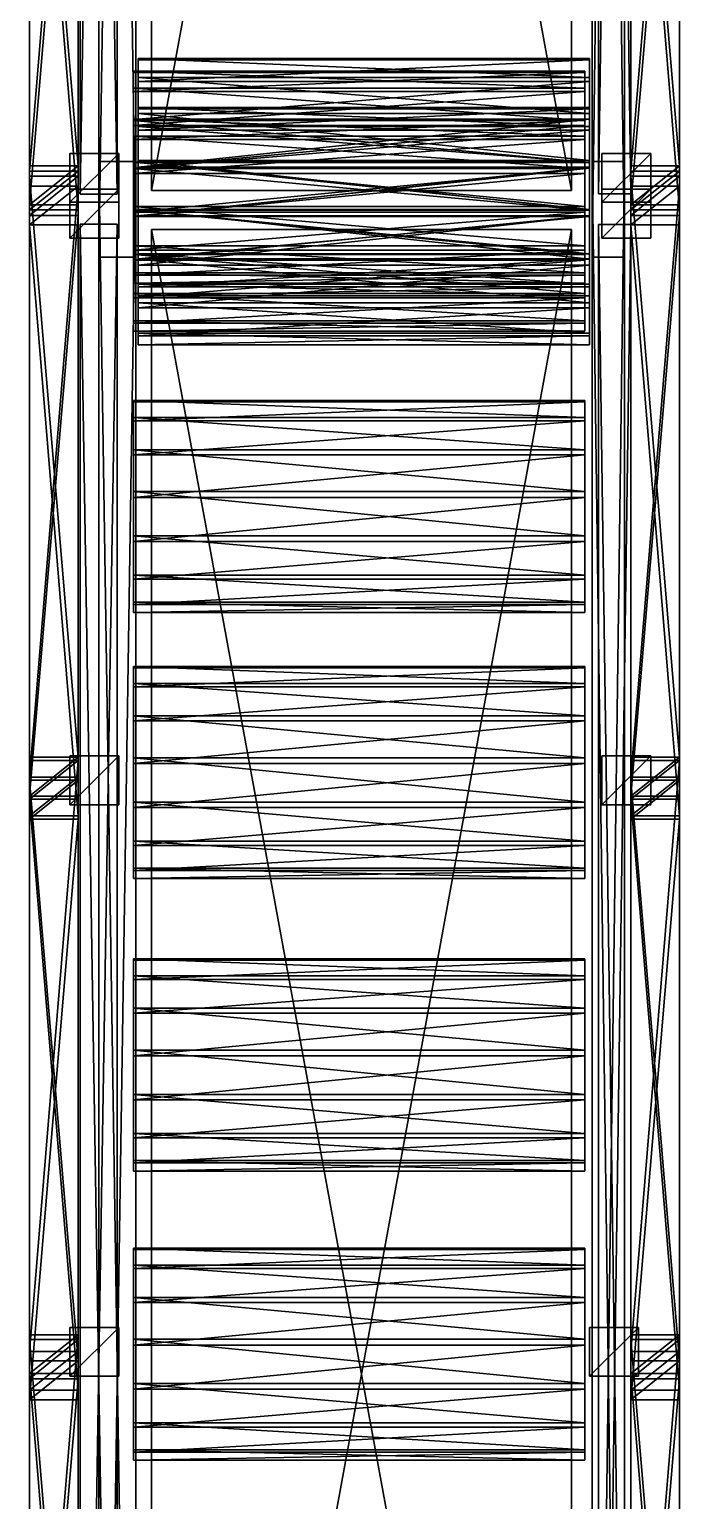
# Model space of a CAD drawing. Header units: millimetres. Extents: x -3897 to -3886, y 6820 to 7007.
# Drawn here: x -3896.8 to -3886.45, y 6910.78 to 6934.2 of the extents above; entities that cross this region are included whole.
import ezdxf

# ---------------------------------------------------------------- set-up
doc = ezdxf.new("R2010")
doc.units = ezdxf.units.MM
doc.header["$MEASUREMENT"] = 0
for name, color, linetype in [('BELT', 7, 'CONTINUOUS'), ('BELT01', 7, 'CONTINUOUS'), ('BELT02', 7, 'CONTINUOUS'), ('BELT03', 7, 'CONTINUOUS'), ('BELT04', 7, 'CONTINUOUS'), ('BELT05', 7, 'CONTINUOUS'), ('LEG', 7, 'CONTINUOUS'), ('LEG01', 7, 'CONTINUOUS'), ('LEG02', 7, 'CONTINUOUS'), ('LEG03', 7, 'CONTINUOUS'), ('LEG04', 7, 'CONTINUOUS'), ('LEG05', 7, 'CONTINUOUS'), ('LEG06', 7, 'CONTINUOUS'), ('LEG07', 7, 'CONTINUOUS'), ('LEG08', 7, 'CONTINUOUS'), ('LEG09', 7, 'CONTINUOUS'), ('OBJECT01', 7, 'CONTINUOUS'), ('OBJECT02', 7, 'CONTINUOUS'), ('OBJECT04', 7, 'CONTINUOUS'), ('OBJECT05', 7, 'CONTINUOUS'), ('OBJECT07', 7, 'CONTINUOUS'), ('OBJECT08', 7, 'CONTINUOUS'), ('OBJECT09', 7, 'CONTINUOUS'), ('OBJECT10', 7, 'CONTINUOUS'), ('OBJECT11', 7, 'CONTINUOUS'), ('OBJECT12', 7, 'CONTINUOUS'), ('OBJECT15', 7, 'CONTINUOUS'), ('OBJECT16', 7, 'CONTINUOUS')]:
    doc.layers.add(name, color=color, linetype=linetype)

msp = doc.modelspace()

# ---------------------------------------------------------------- meshes
at = {"layer": 'BELT', "color": 7}
mesh = msp.add_polyface(dxfattribs=at)
corners = [(-3894.856, 6931.638, 13.664), (-3888.174, 6931.638, 13.664), (-3888.174, 6931.638, 13.887), (-3894.856, 6931.638, 13.887), (-3894.856, 6968.096, 13.664), (-3888.174, 6968.096, 13.664), (-3888.174, 6968.096, 13.887), (-3894.856, 6968.096, 13.887)]
mesh.append_faces([[corners[k] for k in face] for face in [(0, 2, 3), (0, 5, 1), (1, 6, 2), (2, 7, 3), (3, 4, 0), (4, 6, 5)]], dxfattribs={"vtx0": -1, "color": 7})
mesh.append_faces([[corners[k] for k in face] for face in [(0, 1, 2), (0, 4, 5), (1, 5, 6), (2, 6, 7), (3, 7, 4), (4, 7, 6)]], dxfattribs={"vtx2": -1, "color": 7})
mesh = msp.add_polyface(dxfattribs=at)
corners = [(-3894.856, 6894.56, 13.664), (-3888.174, 6894.56, 13.664), (-3888.174, 6894.56, 13.887), (-3894.856, 6894.56, 13.887), (-3894.856, 6931.018, 13.664), (-3888.174, 6931.018, 13.664), (-3888.174, 6931.018, 13.887), (-3894.856, 6931.018, 13.887)]
mesh.append_faces([[corners[k] for k in face] for face in [(0, 2, 3), (0, 5, 1), (1, 6, 2), (2, 7, 3), (3, 4, 0), (4, 6, 5)]], dxfattribs={"vtx0": -1, "color": 7})
mesh.append_faces([[corners[k] for k in face] for face in [(0, 1, 2), (0, 4, 5), (1, 5, 6), (2, 6, 7), (3, 7, 4), (4, 7, 6)]], dxfattribs={"vtx2": -1, "color": 7})
at = {"layer": 'BELT01', "color": 7}
mesh = msp.add_polyface(dxfattribs=at)
corners = [(-3894.856, 6931.638, 17.477), (-3888.174, 6931.638, 17.477), (-3888.174, 6931.638, 17.7), (-3894.856, 6931.638, 17.7), (-3894.856, 6968.096, 17.477), (-3888.174, 6968.096, 17.477), (-3888.174, 6968.096, 17.7), (-3894.856, 6968.096, 17.7)]
mesh.append_faces([[corners[k] for k in face] for face in [(0, 2, 3), (0, 5, 1), (1, 6, 2), (2, 7, 3), (3, 4, 0), (4, 6, 5)]], dxfattribs={"vtx0": -1, "color": 7})
mesh.append_faces([[corners[k] for k in face] for face in [(0, 1, 2), (0, 4, 5), (1, 5, 6), (2, 6, 7), (3, 7, 4), (4, 7, 6)]], dxfattribs={"vtx2": -1, "color": 7})
mesh = msp.add_polyface(dxfattribs=at)
corners = [(-3894.856, 6894.56, 17.477), (-3888.174, 6894.56, 17.477), (-3888.174, 6894.56, 17.7), (-3894.856, 6894.56, 17.7), (-3894.856, 6931.018, 17.477), (-3888.174, 6931.018, 17.477), (-3888.174, 6931.018, 17.7), (-3894.856, 6931.018, 17.7)]
mesh.append_faces([[corners[k] for k in face] for face in [(0, 2, 3), (0, 5, 1), (1, 6, 2), (2, 7, 3), (3, 4, 0), (4, 6, 5)]], dxfattribs={"vtx0": -1, "color": 7})
mesh.append_faces([[corners[k] for k in face] for face in [(0, 1, 2), (0, 4, 5), (1, 5, 6), (2, 6, 7), (3, 7, 4), (4, 7, 6)]], dxfattribs={"vtx2": -1, "color": 7})
at = {"layer": 'BELT02', "color": 7}
mesh = msp.add_polyface(dxfattribs=at)
corners = [(-3887.844, 6930.578, 15.514), (-3887.328, 6930.578, 15.514), (-3887.328, 6930.578, 15.956), (-3887.844, 6930.578, 15.956), (-3887.844, 6969.179, 15.514), (-3887.328, 6969.179, 15.514), (-3887.328, 6969.179, 15.956), (-3887.844, 6969.179, 15.956)]
mesh.append_faces([[corners[k] for k in face] for face in [(0, 2, 3), (0, 5, 1), (1, 6, 2), (2, 7, 3), (3, 4, 0), (4, 6, 5)]], dxfattribs={"vtx0": -1, "color": 7})
mesh.append_faces([[corners[k] for k in face] for face in [(0, 1, 2), (0, 4, 5), (1, 5, 6), (2, 6, 7), (3, 7, 4), (4, 7, 6)]], dxfattribs={"vtx2": -1, "color": 7})
mesh = msp.add_polyface(dxfattribs=at)
corners = [(-3887.844, 6893.5, 15.514), (-3887.328, 6893.5, 15.514), (-3887.328, 6893.5, 15.956), (-3887.844, 6893.5, 15.956), (-3887.844, 6932.101, 15.514), (-3887.328, 6932.101, 15.514), (-3887.328, 6932.101, 15.956), (-3887.844, 6932.101, 15.956)]
mesh.append_faces([[corners[k] for k in face] for face in [(0, 2, 3), (0, 5, 1), (1, 6, 2), (2, 7, 3), (3, 4, 0), (4, 6, 5)]], dxfattribs={"vtx0": -1, "color": 7})
mesh.append_faces([[corners[k] for k in face] for face in [(0, 1, 2), (0, 4, 5), (1, 5, 6), (2, 6, 7), (3, 7, 4), (4, 7, 6)]], dxfattribs={"vtx2": -1, "color": 7})
at = {"layer": 'BELT03', "color": 7}
mesh = msp.add_polyface(dxfattribs=at)
corners = [(-3895.696, 6930.578, 15.421), (-3895.109, 6930.578, 15.421), (-3895.109, 6930.578, 15.924), (-3895.696, 6930.578, 15.924), (-3895.696, 6969.179, 15.421), (-3895.109, 6969.179, 15.421), (-3895.109, 6969.179, 15.924), (-3895.696, 6969.179, 15.924)]
mesh.append_faces([[corners[k] for k in face] for face in [(0, 2, 3), (0, 5, 1), (1, 6, 2), (2, 7, 3), (3, 4, 0), (4, 6, 5)]], dxfattribs={"vtx0": -1, "color": 7})
mesh.append_faces([[corners[k] for k in face] for face in [(0, 1, 2), (0, 4, 5), (1, 5, 6), (2, 6, 7), (3, 7, 4), (4, 7, 6)]], dxfattribs={"vtx2": -1, "color": 7})
mesh = msp.add_polyface(dxfattribs=at)
corners = [(-3895.696, 6893.5, 15.421), (-3895.109, 6893.5, 15.421), (-3895.109, 6893.5, 15.924), (-3895.696, 6893.5, 15.924), (-3895.696, 6932.101, 15.421), (-3895.109, 6932.101, 15.421), (-3895.109, 6932.101, 15.924), (-3895.696, 6932.101, 15.924)]
mesh.append_faces([[corners[k] for k in face] for face in [(0, 2, 3), (0, 5, 1), (1, 6, 2), (2, 7, 3), (3, 4, 0), (4, 6, 5)]], dxfattribs={"vtx0": -1, "color": 7})
mesh.append_faces([[corners[k] for k in face] for face in [(0, 1, 2), (0, 4, 5), (1, 5, 6), (2, 6, 7), (3, 7, 4), (4, 7, 6)]], dxfattribs={"vtx2": -1, "color": 7})
at = {"layer": 'BELT04', "color": 7}
mesh = msp.add_polyface(dxfattribs=at)
corners = [(-3887.745, 6931.583, 7.896), (-3887.23, 6931.583, 7.896), (-3887.23, 6931.583, 8.338), (-3887.745, 6931.583, 8.338), (-3887.745, 6968.174, 7.896), (-3887.23, 6968.174, 7.896), (-3887.23, 6968.174, 8.338), (-3887.745, 6968.174, 8.338)]
mesh.append_faces([[corners[k] for k in face] for face in [(0, 2, 3), (0, 5, 1), (1, 6, 2), (2, 7, 3), (3, 4, 0), (4, 6, 5)]], dxfattribs={"vtx0": -1, "color": 7})
mesh.append_faces([[corners[k] for k in face] for face in [(0, 1, 2), (0, 4, 5), (1, 5, 6), (2, 6, 7), (3, 7, 4), (4, 7, 6)]], dxfattribs={"vtx2": -1, "color": 7})
mesh = msp.add_polyface(dxfattribs=at)
corners = [(-3887.745, 6894.505, 7.896), (-3887.23, 6894.505, 7.896), (-3887.23, 6894.505, 8.338), (-3887.745, 6894.505, 8.338), (-3887.745, 6931.096, 7.896), (-3887.23, 6931.096, 7.896), (-3887.23, 6931.096, 8.338), (-3887.745, 6931.096, 8.338)]
mesh.append_faces([[corners[k] for k in face] for face in [(0, 2, 3), (0, 5, 1), (1, 6, 2), (2, 7, 3), (3, 4, 0), (4, 6, 5)]], dxfattribs={"vtx0": -1, "color": 7})
mesh.append_faces([[corners[k] for k in face] for face in [(0, 1, 2), (0, 4, 5), (1, 5, 6), (2, 6, 7), (3, 7, 4), (4, 7, 6)]], dxfattribs={"vtx2": -1, "color": 7})
at = {"layer": 'BELT05', "color": 7}
mesh = msp.add_polyface(dxfattribs=at)
corners = [(-3895.992, 6931.578, 7.892), (-3895.405, 6931.578, 7.892), (-3895.405, 6931.578, 8.322), (-3895.992, 6931.578, 8.322), (-3895.992, 6968.179, 7.892), (-3895.405, 6968.179, 7.892), (-3895.405, 6968.179, 8.322), (-3895.992, 6968.179, 8.322)]
mesh.append_faces([[corners[k] for k in face] for face in [(0, 2, 3), (0, 5, 1), (1, 6, 2), (2, 7, 3), (3, 4, 0), (4, 6, 5)]], dxfattribs={"vtx0": -1, "color": 7})
mesh.append_faces([[corners[k] for k in face] for face in [(0, 1, 2), (0, 4, 5), (1, 5, 6), (2, 6, 7), (3, 7, 4), (4, 7, 6)]], dxfattribs={"vtx2": -1, "color": 7})
mesh = msp.add_polyface(dxfattribs=at)
corners = [(-3895.992, 6894.501, 7.892), (-3895.405, 6894.501, 7.892), (-3895.405, 6894.501, 8.322), (-3895.992, 6894.501, 8.322), (-3895.992, 6931.101, 7.892), (-3895.405, 6931.101, 7.892), (-3895.405, 6931.101, 8.322), (-3895.992, 6931.101, 8.322)]
mesh.append_faces([[corners[k] for k in face] for face in [(0, 2, 3), (0, 5, 1), (1, 6, 2), (2, 7, 3), (3, 4, 0), (4, 6, 5)]], dxfattribs={"vtx0": -1, "color": 7})
mesh.append_faces([[corners[k] for k in face] for face in [(0, 1, 2), (0, 4, 5), (1, 5, 6), (2, 6, 7), (3, 7, 4), (4, 7, 6)]], dxfattribs={"vtx2": -1, "color": 7})
at = {"layer": 'LEG', "color": 7}
mesh = msp.add_polyface(dxfattribs=at)
corners = [(-3896.155, 6912.759, 15.454), (-3895.377, 6912.759, 15.454), (-3895.377, 6913.537, 15.454), (-3896.155, 6913.537, 15.454), (-3896.155, 6912.759, 0), (-3895.377, 6912.759, 0), (-3895.377, 6913.537, 0), (-3896.155, 6913.537, 0)]
mesh.append_faces([[corners[k] for k in face] for face in [(0, 2, 3), (0, 5, 1), (1, 6, 2), (2, 7, 3), (3, 4, 0), (4, 6, 5)]], dxfattribs={"vtx0": -1, "color": 7})
mesh.append_faces([[corners[k] for k in face] for face in [(0, 1, 2), (0, 4, 5), (1, 5, 6), (2, 6, 7), (3, 7, 4), (4, 7, 6)]], dxfattribs={"vtx2": -1, "color": 7})
at = {"layer": 'LEG01', "color": 7}
mesh = msp.add_polyface(dxfattribs=at)
corners = [(-3887.885, 6912.759, 15.454), (-3887.107, 6912.759, 15.454), (-3887.107, 6913.537, 15.454), (-3887.885, 6913.537, 15.454), (-3887.885, 6912.759, 0), (-3887.107, 6912.759, 0), (-3887.107, 6913.537, 0), (-3887.885, 6913.537, 0)]
mesh.append_faces([[corners[k] for k in face] for face in [(0, 2, 3), (0, 5, 1), (1, 6, 2), (2, 7, 3), (3, 4, 0), (4, 6, 5)]], dxfattribs={"vtx0": -1, "color": 7})
mesh.append_faces([[corners[k] for k in face] for face in [(0, 1, 2), (0, 4, 5), (1, 5, 6), (2, 6, 7), (3, 7, 4), (4, 7, 6)]], dxfattribs={"vtx2": -1, "color": 7})
at = {"layer": 'LEG02', "color": 7}
mesh = msp.add_polyface(dxfattribs=at)
corners = [(-3896.801, 6940.738, 14.428), (-3896.023, 6940.738, 14.428), (-3896.023, 6941.355, 13.955), (-3896.801, 6941.355, 13.955), (-3896.801, 6931.33, 2.168), (-3896.023, 6931.33, 2.168), (-3896.023, 6931.947, 1.694), (-3896.801, 6931.947, 1.694)]
mesh.append_faces([[corners[k] for k in face] for face in [(0, 2, 3), (0, 5, 1), (1, 6, 2), (2, 7, 3), (3, 4, 0), (4, 6, 5)]], dxfattribs={"vtx0": -1, "color": 7})
mesh.append_faces([[corners[k] for k in face] for face in [(0, 1, 2), (0, 4, 5), (1, 5, 6), (2, 6, 7), (3, 7, 4), (4, 7, 6)]], dxfattribs={"vtx2": -1, "color": 7})
at = {"layer": 'LEG03', "color": 7}
mesh = msp.add_polyface(dxfattribs=at)
corners = [(-3896.801, 6921.946, 14.428), (-3896.023, 6921.946, 14.428), (-3896.023, 6922.563, 13.955), (-3896.801, 6922.563, 13.955), (-3896.801, 6912.538, 2.168), (-3896.023, 6912.538, 2.168), (-3896.023, 6913.155, 1.694), (-3896.801, 6913.155, 1.694)]
mesh.append_faces([[corners[k] for k in face] for face in [(0, 2, 3), (0, 5, 1), (1, 6, 2), (2, 7, 3), (3, 4, 0), (4, 6, 5)]], dxfattribs={"vtx0": -1, "color": 7})
mesh.append_faces([[corners[k] for k in face] for face in [(0, 1, 2), (0, 4, 5), (1, 5, 6), (2, 6, 7), (3, 7, 4), (4, 7, 6)]], dxfattribs={"vtx2": -1, "color": 7})
at = {"layer": 'LEG04', "color": 7}
mesh = msp.add_polyface(dxfattribs=at)
corners = [(-3896.801, 6912.803, 14.428), (-3896.023, 6912.803, 14.428), (-3896.023, 6913.42, 13.955), (-3896.801, 6913.42, 13.955), (-3896.801, 6903.395, 2.168), (-3896.023, 6903.395, 2.168), (-3896.023, 6904.012, 1.694), (-3896.801, 6904.012, 1.694)]
mesh.append_faces([[corners[k] for k in face] for face in [(0, 2, 3), (0, 5, 1), (1, 6, 2), (2, 7, 3), (3, 4, 0), (4, 6, 5)]], dxfattribs={"vtx0": -1, "color": 7})
mesh.append_faces([[corners[k] for k in face] for face in [(0, 1, 2), (0, 4, 5), (1, 5, 6), (2, 6, 7), (3, 7, 4), (4, 7, 6)]], dxfattribs={"vtx2": -1, "color": 7})
at = {"layer": 'LEG05', "color": 7}
mesh = msp.add_polyface(dxfattribs=at)
corners = [(-3896.801, 6931.089, 14.428), (-3896.023, 6931.089, 14.428), (-3896.023, 6931.706, 13.955), (-3896.801, 6931.706, 13.955), (-3896.801, 6921.681, 2.168), (-3896.023, 6921.681, 2.168), (-3896.023, 6922.298, 1.694), (-3896.801, 6922.298, 1.694)]
mesh.append_faces([[corners[k] for k in face] for face in [(0, 2, 3), (0, 5, 1), (1, 6, 2), (2, 7, 3), (3, 4, 0), (4, 6, 5)]], dxfattribs={"vtx0": -1, "color": 7})
mesh.append_faces([[corners[k] for k in face] for face in [(0, 1, 2), (0, 4, 5), (1, 5, 6), (2, 6, 7), (3, 7, 4), (4, 7, 6)]], dxfattribs={"vtx2": -1, "color": 7})
at = {"layer": 'LEG06', "color": 7}
mesh = msp.add_polyface(dxfattribs=at)
corners = [(-3896.801, 6931.407, 14.02), (-3896.023, 6931.407, 14.02), (-3896.023, 6932.031, 14.485), (-3896.801, 6932.031, 14.485), (-3896.801, 6940.654, 1.637), (-3896.023, 6940.654, 1.637), (-3896.023, 6941.277, 2.103), (-3896.801, 6941.277, 2.103)]
mesh.append_faces([[corners[k] for k in face] for face in [(0, 2, 3), (0, 5, 1), (1, 6, 2), (2, 7, 3), (3, 4, 0), (4, 6, 5)]], dxfattribs={"vtx0": -1, "color": 7})
mesh.append_faces([[corners[k] for k in face] for face in [(0, 1, 2), (0, 4, 5), (1, 5, 6), (2, 6, 7), (3, 7, 4), (4, 7, 6)]], dxfattribs={"vtx2": -1, "color": 7})
at = {"layer": 'LEG07', "color": 7}
mesh = msp.add_polyface(dxfattribs=at)
corners = [(-3896.801, 6903.472, 14.02), (-3896.023, 6903.472, 14.02), (-3896.023, 6904.096, 14.485), (-3896.801, 6904.096, 14.485), (-3896.801, 6912.719, 1.637), (-3896.023, 6912.719, 1.637), (-3896.023, 6913.342, 2.103), (-3896.801, 6913.342, 2.103)]
mesh.append_faces([[corners[k] for k in face] for face in [(0, 2, 3), (0, 5, 1), (1, 6, 2), (2, 7, 3), (3, 4, 0), (4, 6, 5)]], dxfattribs={"vtx0": -1, "color": 7})
mesh.append_faces([[corners[k] for k in face] for face in [(0, 1, 2), (0, 4, 5), (1, 5, 6), (2, 6, 7), (3, 7, 4), (4, 7, 6)]], dxfattribs={"vtx2": -1, "color": 7})
at = {"layer": 'LEG08', "color": 7}
mesh = msp.add_polyface(dxfattribs=at)
corners = [(-3896.801, 6912.381, 14.02), (-3896.023, 6912.381, 14.02), (-3896.023, 6913.004, 14.485), (-3896.801, 6913.004, 14.485), (-3896.801, 6921.628, 1.637), (-3896.023, 6921.628, 1.637), (-3896.023, 6922.251, 2.103), (-3896.801, 6922.251, 2.103)]
mesh.append_faces([[corners[k] for k in face] for face in [(0, 2, 3), (0, 5, 1), (1, 6, 2), (2, 7, 3), (3, 4, 0), (4, 6, 5)]], dxfattribs={"vtx0": -1, "color": 7})
mesh.append_faces([[corners[k] for k in face] for face in [(0, 1, 2), (0, 4, 5), (1, 5, 6), (2, 6, 7), (3, 7, 4), (4, 7, 6)]], dxfattribs={"vtx2": -1, "color": 7})
at = {"layer": 'LEG09', "color": 7}
mesh = msp.add_polyface(dxfattribs=at)
corners = [(-3896.801, 6921.993, 14.02), (-3896.023, 6921.993, 14.02), (-3896.023, 6922.616, 14.485), (-3896.801, 6922.616, 14.485), (-3896.801, 6931.24, 1.637), (-3896.023, 6931.24, 1.637), (-3896.023, 6931.863, 2.103), (-3896.801, 6931.863, 2.103)]
mesh.append_faces([[corners[k] for k in face] for face in [(0, 2, 3), (0, 5, 1), (1, 6, 2), (2, 7, 3), (3, 4, 0), (4, 6, 5)]], dxfattribs={"vtx0": -1, "color": 7})
mesh.append_faces([[corners[k] for k in face] for face in [(0, 1, 2), (0, 4, 5), (1, 5, 6), (2, 6, 7), (3, 7, 4), (4, 7, 6)]], dxfattribs={"vtx2": -1, "color": 7})
at = {"layer": 'OBJECT01', "color": 7}
mesh = msp.add_polyface(dxfattribs=at)
corners = [(-3896.155, 6921.857, 15.454), (-3895.377, 6921.857, 15.454), (-3895.377, 6922.635, 15.454), (-3896.155, 6922.635, 15.454), (-3896.155, 6921.857, 0), (-3895.377, 6921.857, 0), (-3895.377, 6922.635, 0), (-3896.155, 6922.635, 0), (-3887.688, 6921.857, 15.454), (-3886.91, 6921.857, 15.454), (-3886.91, 6922.635, 15.454), (-3887.688, 6922.635, 15.454), (-3887.688, 6921.857, 0), (-3886.91, 6921.857, 0), (-3886.91, 6922.635, 0), (-3887.688, 6922.635, 0)]
mesh.append_faces([[corners[k] for k in face] for face in [(0, 2, 3), (0, 5, 1), (1, 6, 2), (2, 7, 3), (3, 4, 0), (4, 6, 5), (8, 10, 11), (8, 13, 9), (9, 14, 10), (10, 15, 11), (11, 12, 8), (12, 14, 13)]], dxfattribs={"vtx0": -1, "color": 7})
mesh.append_faces([[corners[k] for k in face] for face in [(0, 1, 2), (0, 4, 5), (1, 5, 6), (2, 6, 7), (3, 7, 4), (4, 7, 6), (8, 9, 10), (8, 12, 13), (9, 13, 14), (10, 14, 15), (11, 15, 12), (12, 15, 14)]], dxfattribs={"vtx2": -1, "color": 7})
at = {"layer": 'OBJECT02', "color": 7}
mesh = msp.add_polyface(dxfattribs=at)
corners = [(-3896.155, 6930.881, 15.454), (-3895.377, 6930.881, 15.454), (-3895.377, 6931.659, 15.454), (-3896.155, 6931.659, 15.454), (-3896.155, 6930.881, 0), (-3895.377, 6930.881, 0), (-3895.377, 6931.659, 0), (-3896.155, 6931.659, 0), (-3887.688, 6930.881, 15.454), (-3886.91, 6930.881, 15.454), (-3886.91, 6931.659, 15.454), (-3887.688, 6931.659, 15.454), (-3887.688, 6930.881, 0), (-3886.91, 6930.881, 0), (-3886.91, 6931.659, 0), (-3887.688, 6931.659, 0)]
mesh.append_faces([[corners[k] for k in face] for face in [(0, 2, 3), (0, 5, 1), (1, 6, 2), (2, 7, 3), (3, 4, 0), (4, 6, 5), (8, 10, 11), (8, 13, 9), (9, 14, 10), (10, 15, 11), (11, 12, 8), (12, 14, 13)]], dxfattribs={"vtx0": -1, "color": 7})
mesh.append_faces([[corners[k] for k in face] for face in [(0, 1, 2), (0, 4, 5), (1, 5, 6), (2, 6, 7), (3, 7, 4), (4, 7, 6), (8, 9, 10), (8, 12, 13), (9, 13, 14), (10, 14, 15), (11, 15, 12), (12, 15, 14)]], dxfattribs={"vtx2": -1, "color": 7})
at = {"layer": 'OBJECT04', "color": 7}
mesh = msp.add_polyface(dxfattribs=at)
corners = [(-3896.155, 6931.449, 15.454), (-3895.377, 6931.449, 15.454), (-3895.377, 6932.227, 15.454), (-3896.155, 6932.227, 15.454), (-3896.155, 6931.449, 0), (-3895.377, 6931.449, 0), (-3895.377, 6932.227, 0), (-3896.155, 6932.227, 0), (-3887.688, 6931.449, 15.454), (-3886.91, 6931.449, 15.454), (-3886.91, 6932.227, 15.454), (-3887.688, 6932.227, 15.454), (-3887.688, 6931.449, 0), (-3886.91, 6931.449, 0), (-3886.91, 6932.227, 0), (-3887.688, 6932.227, 0)]
mesh.append_faces([[corners[k] for k in face] for face in [(0, 2, 3), (0, 5, 1), (1, 6, 2), (2, 7, 3), (3, 4, 0), (4, 6, 5), (8, 10, 11), (8, 13, 9), (9, 14, 10), (10, 15, 11), (11, 12, 8), (12, 14, 13)]], dxfattribs={"vtx0": -1, "color": 7})
mesh.append_faces([[corners[k] for k in face] for face in [(0, 1, 2), (0, 4, 5), (1, 5, 6), (2, 6, 7), (3, 7, 4), (4, 7, 6), (8, 9, 10), (8, 12, 13), (9, 13, 14), (10, 14, 15), (11, 15, 12), (12, 15, 14)]], dxfattribs={"vtx2": -1, "color": 7})
at = {"layer": 'OBJECT05', "color": 7}
mesh = msp.add_polyface(dxfattribs=at)
corners = [(-3887.959, 6930.326, 14.965), (-3895.142, 6930.758, 14.404), (-3887.959, 6930.758, 14.404), (-3895.142, 6930.326, 14.965), (-3895.142, 6931.38, 14.067), (-3887.959, 6931.38, 14.067), (-3895.142, 6932.086, 14.012), (-3887.959, 6932.086, 14.012), (-3895.142, 6932.753, 14.249), (-3887.959, 6932.753, 14.249), (-3895.142, 6933.266, 14.737), (-3887.959, 6933.266, 14.737), (-3895.142, 6933.536, 15.391), (-3887.959, 6933.536, 15.391), (-3895.142, 6933.517, 16.099), (-3887.959, 6933.517, 16.099), (-3895.142, 6933.211, 16.737), (-3887.959, 6933.211, 16.737), (-3895.142, 6932.673, 17.196), (-3887.959, 6932.673, 17.196), (-3895.142, 6931.994, 17.397), (-3887.959, 6931.994, 17.397), (-3895.142, 6931.292, 17.304), (-3887.959, 6931.292, 17.304), (-3895.142, 6930.689, 16.933), (-3887.959, 6930.689, 16.933), (-3895.142, 6930.289, 16.349), (-3887.959, 6930.289, 16.349), (-3895.142, 6930.16, 15.653), (-3887.959, 6930.16, 15.653), (-3887.959, 6931.862, 15.7), (-3895.142, 6931.862, 15.7)]
mesh.append_faces([[corners[k] for k in face] for face in [(0, 1, 2), (2, 4, 5), (5, 6, 7), (7, 8, 9), (9, 10, 11), (11, 12, 13), (13, 14, 15), (15, 16, 17), (17, 18, 19), (19, 20, 21), (21, 22, 23), (23, 24, 25), (25, 26, 27), (27, 28, 29), (29, 3, 0)]], dxfattribs={"vtx0": -1, "color": 7})
mesh.append_faces([[corners[k] for k in face] for face in [(2, 30, 0), (5, 30, 2), (7, 30, 5), (9, 30, 7), (11, 30, 9), (13, 30, 11), (15, 30, 13), (17, 30, 15), (19, 30, 17), (21, 30, 19), (23, 30, 21), (25, 30, 23), (27, 30, 25), (29, 30, 27), (0, 30, 29), (3, 31, 1), (1, 31, 4), (4, 31, 6), (6, 31, 8), (8, 31, 10), (10, 31, 12), (12, 31, 14), (14, 31, 16), (16, 31, 18), (18, 31, 20), (20, 31, 22), (22, 31, 24), (24, 31, 26), (26, 31, 28), (28, 31, 3)]], dxfattribs={"vtx0": -1, "vtx1": -1, "color": 7})
mesh.append_faces([[corners[k] for k in face] for face in [(0, 3, 1), (2, 1, 4), (5, 4, 6), (7, 6, 8), (9, 8, 10), (11, 10, 12), (13, 12, 14), (15, 14, 16), (17, 16, 18), (19, 18, 20), (21, 20, 22), (23, 22, 24), (25, 24, 26), (27, 26, 28), (29, 28, 3)]], dxfattribs={"vtx2": -1, "color": 7})
at = {"layer": 'OBJECT07', "color": 7}
mesh = msp.add_polyface(dxfattribs=at)
corners = [(-3887.231, 6940.738, 14.428), (-3886.453, 6940.738, 14.428), (-3886.453, 6941.355, 13.955), (-3887.231, 6941.355, 13.955), (-3887.231, 6931.33, 2.168), (-3886.453, 6931.33, 2.168), (-3886.453, 6931.947, 1.694), (-3887.231, 6931.947, 1.694), (-3887.231, 6959.024, 14.428), (-3886.453, 6959.024, 14.428), (-3886.453, 6959.641, 13.955), (-3887.231, 6959.641, 13.955), (-3887.231, 6949.616, 2.168), (-3886.453, 6949.616, 2.168), (-3886.453, 6950.233, 1.694), (-3887.231, 6950.233, 1.694), (-3887.231, 6949.881, 14.428), (-3886.453, 6949.881, 14.428), (-3886.453, 6950.498, 13.955), (-3887.231, 6950.498, 13.955), (-3887.231, 6940.473, 2.168), (-3886.453, 6940.473, 2.168), (-3886.453, 6941.09, 1.694), (-3887.231, 6941.09, 1.694), (-3887.231, 6968.167, 14.428), (-3886.453, 6968.167, 14.428), (-3886.453, 6968.784, 13.955), (-3887.231, 6968.784, 13.955), (-3887.231, 6958.759, 2.168), (-3886.453, 6958.759, 2.168), (-3886.453, 6959.376, 1.694), (-3887.231, 6959.376, 1.694), (-3887.231, 6931.407, 14.02), (-3886.453, 6931.407, 14.02), (-3886.453, 6932.031, 14.485), (-3887.231, 6932.031, 14.485), (-3887.231, 6940.654, 1.637), (-3886.453, 6940.654, 1.637), (-3886.453, 6941.277, 2.103), (-3887.231, 6941.277, 2.103), (-3887.231, 6940.55, 14.02), (-3886.453, 6940.55, 14.02), (-3886.453, 6941.174, 14.485), (-3887.231, 6941.174, 14.485), (-3887.231, 6949.797, 1.637), (-3886.453, 6949.797, 1.637), (-3886.453, 6950.42, 2.103), (-3887.231, 6950.42, 2.103), (-3887.231, 6949.459, 14.02), (-3886.453, 6949.459, 14.02), (-3886.453, 6950.082, 14.485), (-3887.231, 6950.082, 14.485), (-3887.231, 6958.706, 1.637), (-3886.453, 6958.706, 1.637), (-3886.453, 6959.329, 2.103), (-3887.231, 6959.329, 2.103), (-3887.231, 6959.071, 14.02), (-3886.453, 6959.071, 14.02), (-3886.453, 6959.694, 14.485), (-3887.231, 6959.694, 14.485), (-3887.231, 6968.317, 1.637), (-3886.453, 6968.317, 1.637), (-3886.453, 6968.941, 2.103), (-3887.231, 6968.941, 2.103)]
mesh.append_faces([[corners[k] for k in face] for face in [(0, 2, 3), (0, 5, 1), (1, 6, 2), (2, 7, 3), (3, 4, 0), (4, 6, 5), (8, 10, 11), (8, 13, 9), (9, 14, 10), (10, 15, 11), (11, 12, 8), (12, 14, 13), (16, 18, 19), (16, 21, 17), (17, 22, 18), (18, 23, 19), (19, 20, 16), (20, 22, 21), (24, 26, 27), (24, 29, 25), (25, 30, 26), (26, 31, 27), (27, 28, 24), (28, 30, 29), (32, 34, 35), (32, 37, 33), (33, 38, 34), (34, 39, 35), (35, 36, 32), (36, 38, 37), (40, 42, 43), (40, 45, 41), (41, 46, 42), (42, 47, 43), (43, 44, 40), (44, 46, 45), (48, 50, 51), (48, 53, 49), (49, 54, 50), (50, 55, 51), (51, 52, 48), (52, 54, 53), (56, 58, 59), (56, 61, 57), (57, 62, 58), (58, 63, 59), (59, 60, 56), (60, 62, 61)]], dxfattribs={"vtx0": -1, "color": 7})
mesh.append_faces([[corners[k] for k in face] for face in [(0, 1, 2), (0, 4, 5), (1, 5, 6), (2, 6, 7), (3, 7, 4), (4, 7, 6), (8, 9, 10), (8, 12, 13), (9, 13, 14), (10, 14, 15), (11, 15, 12), (12, 15, 14), (16, 17, 18), (16, 20, 21), (17, 21, 22), (18, 22, 23), (19, 23, 20), (20, 23, 22), (24, 25, 26), (24, 28, 29), (25, 29, 30), (26, 30, 31), (27, 31, 28), (28, 31, 30), (32, 33, 34), (32, 36, 37), (33, 37, 38), (34, 38, 39), (35, 39, 36), (36, 39, 38), (40, 41, 42), (40, 44, 45), (41, 45, 46), (42, 46, 47), (43, 47, 44), (44, 47, 46), (48, 49, 50), (48, 52, 53), (49, 53, 54), (50, 54, 55), (51, 55, 52), (52, 55, 54), (56, 57, 58), (56, 60, 61), (57, 61, 62), (58, 62, 63), (59, 63, 60), (60, 63, 62)]], dxfattribs={"vtx2": -1, "color": 7})
mesh = msp.add_polyface(dxfattribs=at)
corners = [(-3887.231, 6903.66, 14.428), (-3886.453, 6903.66, 14.428), (-3886.453, 6904.277, 13.955), (-3887.231, 6904.277, 13.955), (-3887.231, 6894.252, 2.168), (-3886.453, 6894.252, 2.168), (-3886.453, 6894.869, 1.694), (-3887.231, 6894.869, 1.694), (-3887.231, 6921.946, 14.428), (-3886.453, 6921.946, 14.428), (-3886.453, 6922.563, 13.955), (-3887.231, 6922.563, 13.955), (-3887.231, 6912.538, 2.168), (-3886.453, 6912.538, 2.168), (-3886.453, 6913.155, 1.694), (-3887.231, 6913.155, 1.694), (-3887.231, 6912.803, 14.428), (-3886.453, 6912.803, 14.428), (-3886.453, 6913.42, 13.955), (-3887.231, 6913.42, 13.955), (-3887.231, 6903.395, 2.168), (-3886.453, 6903.395, 2.168), (-3886.453, 6904.012, 1.694), (-3887.231, 6904.012, 1.694), (-3887.231, 6931.089, 14.428), (-3886.453, 6931.089, 14.428), (-3886.453, 6931.706, 13.955), (-3887.231, 6931.706, 13.955), (-3887.231, 6921.681, 2.168), (-3886.453, 6921.681, 2.168), (-3886.453, 6922.298, 1.694), (-3887.231, 6922.298, 1.694), (-3887.231, 6894.329, 14.02), (-3886.453, 6894.329, 14.02), (-3886.453, 6894.953, 14.485), (-3887.231, 6894.953, 14.485), (-3887.231, 6903.576, 1.637), (-3886.453, 6903.576, 1.637), (-3886.453, 6904.199, 2.103), (-3887.231, 6904.199, 2.103), (-3887.231, 6903.472, 14.02), (-3886.453, 6903.472, 14.02), (-3886.453, 6904.096, 14.485), (-3887.231, 6904.096, 14.485), (-3887.231, 6912.719, 1.637), (-3886.453, 6912.719, 1.637), (-3886.453, 6913.342, 2.103), (-3887.231, 6913.342, 2.103), (-3887.231, 6912.381, 14.02), (-3886.453, 6912.381, 14.02), (-3886.453, 6913.004, 14.485), (-3887.231, 6913.004, 14.485), (-3887.231, 6921.628, 1.637), (-3886.453, 6921.628, 1.637), (-3886.453, 6922.251, 2.103), (-3887.231, 6922.251, 2.103), (-3887.231, 6921.993, 14.02), (-3886.453, 6921.993, 14.02), (-3886.453, 6922.616, 14.485), (-3887.231, 6922.616, 14.485), (-3887.231, 6931.24, 1.637), (-3886.453, 6931.24, 1.637), (-3886.453, 6931.863, 2.103), (-3887.231, 6931.863, 2.103)]
mesh.append_faces([[corners[k] for k in face] for face in [(0, 2, 3), (0, 5, 1), (1, 6, 2), (2, 7, 3), (3, 4, 0), (4, 6, 5), (8, 10, 11), (8, 13, 9), (9, 14, 10), (10, 15, 11), (11, 12, 8), (12, 14, 13), (16, 18, 19), (16, 21, 17), (17, 22, 18), (18, 23, 19), (19, 20, 16), (20, 22, 21), (24, 26, 27), (24, 29, 25), (25, 30, 26), (26, 31, 27), (27, 28, 24), (28, 30, 29), (32, 34, 35), (32, 37, 33), (33, 38, 34), (34, 39, 35), (35, 36, 32), (36, 38, 37), (40, 42, 43), (40, 45, 41), (41, 46, 42), (42, 47, 43), (43, 44, 40), (44, 46, 45), (48, 50, 51), (48, 53, 49), (49, 54, 50), (50, 55, 51), (51, 52, 48), (52, 54, 53), (56, 58, 59), (56, 61, 57), (57, 62, 58), (58, 63, 59), (59, 60, 56), (60, 62, 61)]], dxfattribs={"vtx0": -1, "color": 7})
mesh.append_faces([[corners[k] for k in face] for face in [(0, 1, 2), (0, 4, 5), (1, 5, 6), (2, 6, 7), (3, 7, 4), (4, 7, 6), (8, 9, 10), (8, 12, 13), (9, 13, 14), (10, 14, 15), (11, 15, 12), (12, 15, 14), (16, 17, 18), (16, 20, 21), (17, 21, 22), (18, 22, 23), (19, 23, 20), (20, 23, 22), (24, 25, 26), (24, 28, 29), (25, 29, 30), (26, 30, 31), (27, 31, 28), (28, 31, 30), (32, 33, 34), (32, 36, 37), (33, 37, 38), (34, 38, 39), (35, 39, 36), (36, 39, 38), (40, 41, 42), (40, 44, 45), (41, 45, 46), (42, 46, 47), (43, 47, 44), (44, 47, 46), (48, 49, 50), (48, 52, 53), (49, 53, 54), (50, 54, 55), (51, 55, 52), (52, 55, 54), (56, 57, 58), (56, 60, 61), (57, 61, 62), (58, 62, 63), (59, 63, 60), (60, 63, 62)]], dxfattribs={"vtx2": -1, "color": 7})
at = {"layer": 'OBJECT08', "color": 7}
mesh = msp.add_polyface(dxfattribs=at)
corners = [(-3887.959, 6911.587, 14.965), (-3895.142, 6912.019, 14.404), (-3887.959, 6912.019, 14.404), (-3895.142, 6911.587, 14.965), (-3895.142, 6912.641, 14.067), (-3887.959, 6912.641, 14.067), (-3895.142, 6913.347, 14.012), (-3887.959, 6913.347, 14.012), (-3895.142, 6914.014, 14.249), (-3887.959, 6914.014, 14.249), (-3895.142, 6914.527, 14.737), (-3887.959, 6914.527, 14.737), (-3895.142, 6914.797, 15.391), (-3887.959, 6914.797, 15.391), (-3895.142, 6914.778, 16.099), (-3887.959, 6914.778, 16.099), (-3895.142, 6914.472, 16.737), (-3887.959, 6914.472, 16.737), (-3895.142, 6913.934, 17.196), (-3887.959, 6913.934, 17.196), (-3895.142, 6913.255, 17.397), (-3887.959, 6913.255, 17.397), (-3895.142, 6912.553, 17.304), (-3887.959, 6912.553, 17.304), (-3895.142, 6911.95, 16.933), (-3887.959, 6911.95, 16.933), (-3895.142, 6911.55, 16.349), (-3887.959, 6911.55, 16.349), (-3895.142, 6911.421, 15.653), (-3887.959, 6911.421, 15.653), (-3887.959, 6913.123, 15.7), (-3895.142, 6913.123, 15.7)]
mesh.append_faces([[corners[k] for k in face] for face in [(0, 1, 2), (2, 4, 5), (5, 6, 7), (7, 8, 9), (9, 10, 11), (11, 12, 13), (13, 14, 15), (15, 16, 17), (17, 18, 19), (19, 20, 21), (21, 22, 23), (23, 24, 25), (25, 26, 27), (27, 28, 29), (29, 3, 0)]], dxfattribs={"vtx0": -1, "color": 7})
mesh.append_faces([[corners[k] for k in face] for face in [(2, 30, 0), (5, 30, 2), (7, 30, 5), (9, 30, 7), (11, 30, 9), (13, 30, 11), (15, 30, 13), (17, 30, 15), (19, 30, 17), (21, 30, 19), (23, 30, 21), (25, 30, 23), (27, 30, 25), (29, 30, 27), (0, 30, 29), (3, 31, 1), (1, 31, 4), (4, 31, 6), (6, 31, 8), (8, 31, 10), (10, 31, 12), (12, 31, 14), (14, 31, 16), (16, 31, 18), (18, 31, 20), (20, 31, 22), (22, 31, 24), (24, 31, 26), (26, 31, 28), (28, 31, 3)]], dxfattribs={"vtx0": -1, "vtx1": -1, "color": 7})
mesh.append_faces([[corners[k] for k in face] for face in [(0, 3, 1), (2, 1, 4), (5, 4, 6), (7, 6, 8), (9, 8, 10), (11, 10, 12), (13, 12, 14), (15, 14, 16), (17, 16, 18), (19, 18, 20), (21, 20, 22), (23, 22, 24), (25, 24, 26), (27, 26, 28), (29, 28, 3)]], dxfattribs={"vtx2": -1, "color": 7})
at = {"layer": 'OBJECT09', "color": 7}
mesh = msp.add_polyface(dxfattribs=at)
corners = [(-3887.959, 6920.848, 14.965), (-3895.142, 6921.279, 14.404), (-3887.959, 6921.279, 14.404), (-3895.142, 6920.848, 14.965), (-3895.142, 6921.901, 14.067), (-3887.959, 6921.901, 14.067), (-3895.142, 6922.607, 14.012), (-3887.959, 6922.607, 14.012), (-3895.142, 6923.274, 14.249), (-3887.959, 6923.274, 14.249), (-3895.142, 6923.787, 14.737), (-3887.959, 6923.787, 14.737), (-3895.142, 6924.057, 15.391), (-3887.959, 6924.057, 15.391), (-3895.142, 6924.038, 16.099), (-3887.959, 6924.038, 16.099), (-3895.142, 6923.733, 16.737), (-3887.959, 6923.733, 16.737), (-3895.142, 6923.194, 17.196), (-3887.959, 6923.194, 17.196), (-3895.142, 6922.515, 17.397), (-3887.959, 6922.515, 17.397), (-3895.142, 6921.813, 17.304), (-3887.959, 6921.813, 17.304), (-3895.142, 6921.21, 16.933), (-3887.959, 6921.21, 16.933), (-3895.142, 6920.81, 16.349), (-3887.959, 6920.81, 16.349), (-3895.142, 6920.682, 15.653), (-3887.959, 6920.682, 15.653), (-3887.959, 6922.383, 15.7), (-3895.142, 6922.383, 15.7)]
mesh.append_faces([[corners[k] for k in face] for face in [(0, 1, 2), (2, 4, 5), (5, 6, 7), (7, 8, 9), (9, 10, 11), (11, 12, 13), (13, 14, 15), (15, 16, 17), (17, 18, 19), (19, 20, 21), (21, 22, 23), (23, 24, 25), (25, 26, 27), (27, 28, 29), (29, 3, 0)]], dxfattribs={"vtx0": -1, "color": 7})
mesh.append_faces([[corners[k] for k in face] for face in [(2, 30, 0), (5, 30, 2), (7, 30, 5), (9, 30, 7), (11, 30, 9), (13, 30, 11), (15, 30, 13), (17, 30, 15), (19, 30, 17), (21, 30, 19), (23, 30, 21), (25, 30, 23), (27, 30, 25), (29, 30, 27), (0, 30, 29), (3, 31, 1), (1, 31, 4), (4, 31, 6), (6, 31, 8), (8, 31, 10), (10, 31, 12), (12, 31, 14), (14, 31, 16), (16, 31, 18), (18, 31, 20), (20, 31, 22), (22, 31, 24), (24, 31, 26), (26, 31, 28), (28, 31, 3)]], dxfattribs={"vtx0": -1, "vtx1": -1, "color": 7})
mesh.append_faces([[corners[k] for k in face] for face in [(0, 3, 1), (2, 1, 4), (5, 4, 6), (7, 6, 8), (9, 8, 10), (11, 10, 12), (13, 12, 14), (15, 14, 16), (17, 16, 18), (19, 18, 20), (21, 20, 22), (23, 22, 24), (25, 24, 26), (27, 26, 28), (29, 28, 3)]], dxfattribs={"vtx2": -1, "color": 7})
at = {"layer": 'OBJECT10', "color": 7}
mesh = msp.add_polyface(dxfattribs=at)
corners = [(-3887.959, 6929.563, 14.965), (-3895.142, 6929.995, 14.404), (-3887.959, 6929.995, 14.404), (-3895.142, 6929.563, 14.965), (-3895.142, 6930.617, 14.067), (-3887.959, 6930.617, 14.067), (-3895.142, 6931.323, 14.012), (-3887.959, 6931.323, 14.012), (-3895.142, 6931.99, 14.249), (-3887.959, 6931.99, 14.249), (-3895.142, 6932.503, 14.737), (-3887.959, 6932.503, 14.737), (-3895.142, 6932.773, 15.391), (-3887.959, 6932.773, 15.391), (-3895.142, 6932.753, 16.099), (-3887.959, 6932.753, 16.099), (-3895.142, 6932.448, 16.737), (-3887.959, 6932.448, 16.737), (-3895.142, 6931.909, 17.196), (-3887.959, 6931.909, 17.196), (-3895.142, 6931.23, 17.397), (-3887.959, 6931.23, 17.397), (-3895.142, 6930.529, 17.304), (-3887.959, 6930.529, 17.304), (-3895.142, 6929.926, 16.933), (-3887.959, 6929.926, 16.933), (-3895.142, 6929.525, 16.349), (-3887.959, 6929.525, 16.349), (-3895.142, 6929.397, 15.653), (-3887.959, 6929.397, 15.653), (-3887.959, 6931.099, 15.7), (-3895.142, 6931.099, 15.7)]
mesh.append_faces([[corners[k] for k in face] for face in [(0, 1, 2), (2, 4, 5), (5, 6, 7), (7, 8, 9), (9, 10, 11), (11, 12, 13), (13, 14, 15), (15, 16, 17), (17, 18, 19), (19, 20, 21), (21, 22, 23), (23, 24, 25), (25, 26, 27), (27, 28, 29), (29, 3, 0)]], dxfattribs={"vtx0": -1, "color": 7})
mesh.append_faces([[corners[k] for k in face] for face in [(2, 30, 0), (5, 30, 2), (7, 30, 5), (9, 30, 7), (11, 30, 9), (13, 30, 11), (15, 30, 13), (17, 30, 15), (19, 30, 17), (21, 30, 19), (23, 30, 21), (25, 30, 23), (27, 30, 25), (29, 30, 27), (0, 30, 29), (3, 31, 1), (1, 31, 4), (4, 31, 6), (6, 31, 8), (8, 31, 10), (10, 31, 12), (12, 31, 14), (14, 31, 16), (16, 31, 18), (18, 31, 20), (20, 31, 22), (22, 31, 24), (24, 31, 26), (26, 31, 28), (28, 31, 3)]], dxfattribs={"vtx0": -1, "vtx1": -1, "color": 7})
mesh.append_faces([[corners[k] for k in face] for face in [(0, 3, 1), (2, 1, 4), (5, 4, 6), (7, 6, 8), (9, 8, 10), (11, 10, 12), (13, 12, 14), (15, 14, 16), (17, 16, 18), (19, 18, 20), (21, 20, 22), (23, 22, 24), (25, 24, 26), (27, 26, 28), (29, 28, 3)]], dxfattribs={"vtx2": -1, "color": 7})
at = {"layer": 'OBJECT11', "color": 7}
mesh = msp.add_polyface(dxfattribs=at)
corners = [(-3887.885, 6929.365, 14.892), (-3895.068, 6929.849, 14.263), (-3887.885, 6929.849, 14.263), (-3895.068, 6929.365, 14.892), (-3895.068, 6930.546, 13.886), (-3887.885, 6930.546, 13.886), (-3895.068, 6931.336, 13.824), (-3887.885, 6931.336, 13.824), (-3895.068, 6932.083, 14.09), (-3887.885, 6932.083, 14.09), (-3895.068, 6932.657, 14.636), (-3887.885, 6932.657, 14.636), (-3895.068, 6932.96, 15.369), (-3887.885, 6932.96, 15.369), (-3895.068, 6932.939, 16.161), (-3887.885, 6932.939, 16.161), (-3895.068, 6932.596, 16.876), (-3887.885, 6932.596, 16.876), (-3895.068, 6931.993, 17.391), (-3887.885, 6931.993, 17.391), (-3895.068, 6931.233, 17.615), (-3887.885, 6931.233, 17.615), (-3895.068, 6930.447, 17.511), (-3887.885, 6930.447, 17.511), (-3895.068, 6929.771, 17.096), (-3887.885, 6929.771, 17.096), (-3895.068, 6929.323, 16.442), (-3887.885, 6929.323, 16.442), (-3895.068, 6929.179, 15.662), (-3887.885, 6929.179, 15.662), (-3887.885, 6931.085, 15.714), (-3895.068, 6931.085, 15.714)]
mesh.append_faces([[corners[k] for k in face] for face in [(0, 1, 2), (2, 4, 5), (5, 6, 7), (7, 8, 9), (9, 10, 11), (11, 12, 13), (13, 14, 15), (15, 16, 17), (17, 18, 19), (19, 20, 21), (21, 22, 23), (23, 24, 25), (25, 26, 27), (27, 28, 29), (29, 3, 0)]], dxfattribs={"vtx0": -1, "color": 7})
mesh.append_faces([[corners[k] for k in face] for face in [(2, 30, 0), (5, 30, 2), (7, 30, 5), (9, 30, 7), (11, 30, 9), (13, 30, 11), (15, 30, 13), (17, 30, 15), (19, 30, 17), (21, 30, 19), (23, 30, 21), (25, 30, 23), (27, 30, 25), (29, 30, 27), (0, 30, 29), (3, 31, 1), (1, 31, 4), (4, 31, 6), (6, 31, 8), (8, 31, 10), (10, 31, 12), (12, 31, 14), (14, 31, 16), (16, 31, 18), (18, 31, 20), (20, 31, 22), (22, 31, 24), (24, 31, 26), (26, 31, 28), (28, 31, 3)]], dxfattribs={"vtx0": -1, "vtx1": -1, "color": 7})
mesh.append_faces([[corners[k] for k in face] for face in [(0, 3, 1), (2, 1, 4), (5, 4, 6), (7, 6, 8), (9, 8, 10), (11, 10, 12), (13, 12, 14), (15, 14, 16), (17, 16, 18), (19, 18, 20), (21, 20, 22), (23, 22, 24), (25, 24, 26), (27, 26, 28), (29, 28, 3)]], dxfattribs={"vtx2": -1, "color": 7})
at = {"layer": 'OBJECT12', "color": 7}
mesh = msp.add_polyface(dxfattribs=at)
corners = [(-3887.885, 6930.144, 14.892), (-3895.068, 6930.627, 14.263), (-3887.885, 6930.627, 14.263), (-3895.068, 6930.144, 14.892), (-3895.068, 6931.324, 13.886), (-3887.885, 6931.324, 13.886), (-3895.068, 6932.114, 13.824), (-3887.885, 6932.114, 13.824), (-3895.068, 6932.861, 14.09), (-3887.885, 6932.861, 14.09), (-3895.068, 6933.436, 14.636), (-3887.885, 6933.436, 14.636), (-3895.068, 6933.739, 15.369), (-3887.885, 6933.739, 15.369), (-3895.068, 6933.717, 16.161), (-3887.885, 6933.717, 16.161), (-3895.068, 6933.375, 16.876), (-3887.885, 6933.375, 16.876), (-3895.068, 6932.772, 17.391), (-3887.885, 6932.772, 17.391), (-3895.068, 6932.011, 17.615), (-3887.885, 6932.011, 17.615), (-3895.068, 6931.225, 17.511), (-3887.885, 6931.225, 17.511), (-3895.068, 6930.55, 17.096), (-3887.885, 6930.55, 17.096), (-3895.068, 6930.102, 16.442), (-3887.885, 6930.102, 16.442), (-3895.068, 6929.958, 15.662), (-3887.885, 6929.958, 15.662), (-3887.885, 6931.864, 15.714), (-3895.068, 6931.864, 15.714)]
mesh.append_faces([[corners[k] for k in face] for face in [(0, 1, 2), (2, 4, 5), (5, 6, 7), (7, 8, 9), (9, 10, 11), (11, 12, 13), (13, 14, 15), (15, 16, 17), (17, 18, 19), (19, 20, 21), (21, 22, 23), (23, 24, 25), (25, 26, 27), (27, 28, 29), (29, 3, 0)]], dxfattribs={"vtx0": -1, "color": 7})
mesh.append_faces([[corners[k] for k in face] for face in [(2, 30, 0), (5, 30, 2), (7, 30, 5), (9, 30, 7), (11, 30, 9), (13, 30, 11), (15, 30, 13), (17, 30, 15), (19, 30, 17), (21, 30, 19), (23, 30, 21), (25, 30, 23), (27, 30, 25), (29, 30, 27), (0, 30, 29), (3, 31, 1), (1, 31, 4), (4, 31, 6), (6, 31, 8), (8, 31, 10), (10, 31, 12), (12, 31, 14), (14, 31, 16), (16, 31, 18), (18, 31, 20), (20, 31, 22), (22, 31, 24), (24, 31, 26), (26, 31, 28), (28, 31, 3)]], dxfattribs={"vtx0": -1, "vtx1": -1, "color": 7})
mesh.append_faces([[corners[k] for k in face] for face in [(0, 3, 1), (2, 1, 4), (5, 4, 6), (7, 6, 8), (9, 8, 10), (11, 10, 12), (13, 12, 14), (15, 14, 16), (17, 16, 18), (19, 18, 20), (21, 20, 22), (23, 22, 24), (25, 24, 26), (27, 26, 28), (29, 28, 3)]], dxfattribs={"vtx2": -1, "color": 7})
at = {"layer": 'OBJECT15', "color": 7}
mesh = msp.add_polyface(dxfattribs=at)
corners = [(-3887.959, 6916.192, 14.965), (-3895.142, 6916.624, 14.404), (-3887.959, 6916.624, 14.404), (-3895.142, 6916.192, 14.965), (-3895.142, 6917.246, 14.067), (-3887.959, 6917.246, 14.067), (-3895.142, 6917.952, 14.012), (-3887.959, 6917.952, 14.012), (-3895.142, 6918.619, 14.249), (-3887.959, 6918.619, 14.249), (-3895.142, 6919.132, 14.737), (-3887.959, 6919.132, 14.737), (-3895.142, 6919.402, 15.391), (-3887.959, 6919.402, 15.391), (-3895.142, 6919.383, 16.099), (-3887.959, 6919.383, 16.099), (-3895.142, 6919.077, 16.737), (-3887.959, 6919.077, 16.737), (-3895.142, 6918.538, 17.196), (-3887.959, 6918.538, 17.196), (-3895.142, 6917.86, 17.397), (-3887.959, 6917.86, 17.397), (-3895.142, 6917.158, 17.304), (-3887.959, 6917.158, 17.304), (-3895.142, 6916.555, 16.933), (-3887.959, 6916.555, 16.933), (-3895.142, 6916.154, 16.349), (-3887.959, 6916.154, 16.349), (-3895.142, 6916.026, 15.653), (-3887.959, 6916.026, 15.653), (-3887.959, 6917.728, 15.7), (-3895.142, 6917.728, 15.7)]
mesh.append_faces([[corners[k] for k in face] for face in [(0, 1, 2), (2, 4, 5), (5, 6, 7), (7, 8, 9), (9, 10, 11), (11, 12, 13), (13, 14, 15), (15, 16, 17), (17, 18, 19), (19, 20, 21), (21, 22, 23), (23, 24, 25), (25, 26, 27), (27, 28, 29), (29, 3, 0)]], dxfattribs={"vtx0": -1, "color": 7})
mesh.append_faces([[corners[k] for k in face] for face in [(2, 30, 0), (5, 30, 2), (7, 30, 5), (9, 30, 7), (11, 30, 9), (13, 30, 11), (15, 30, 13), (17, 30, 15), (19, 30, 17), (21, 30, 19), (23, 30, 21), (25, 30, 23), (27, 30, 25), (29, 30, 27), (0, 30, 29), (3, 31, 1), (1, 31, 4), (4, 31, 6), (6, 31, 8), (8, 31, 10), (10, 31, 12), (12, 31, 14), (14, 31, 16), (16, 31, 18), (18, 31, 20), (20, 31, 22), (22, 31, 24), (24, 31, 26), (26, 31, 28), (28, 31, 3)]], dxfattribs={"vtx0": -1, "vtx1": -1, "color": 7})
mesh.append_faces([[corners[k] for k in face] for face in [(0, 3, 1), (2, 1, 4), (5, 4, 6), (7, 6, 8), (9, 8, 10), (11, 10, 12), (13, 12, 14), (15, 14, 16), (17, 16, 18), (19, 18, 20), (21, 20, 22), (23, 22, 24), (25, 24, 26), (27, 26, 28), (29, 28, 3)]], dxfattribs={"vtx2": -1, "color": 7})
at = {"layer": 'OBJECT16', "color": 7}
mesh = msp.add_polyface(dxfattribs=at)
corners = [(-3887.959, 6925.084, 14.965), (-3895.142, 6925.515, 14.404), (-3887.959, 6925.515, 14.404), (-3895.142, 6925.084, 14.965), (-3895.142, 6926.138, 14.067), (-3887.959, 6926.138, 14.067), (-3895.142, 6926.844, 14.012), (-3887.959, 6926.844, 14.012), (-3895.142, 6927.511, 14.249), (-3887.959, 6927.511, 14.249), (-3895.142, 6928.023, 14.737), (-3887.959, 6928.023, 14.737), (-3895.142, 6928.294, 15.391), (-3887.959, 6928.294, 15.391), (-3895.142, 6928.274, 16.099), (-3887.959, 6928.274, 16.099), (-3895.142, 6927.969, 16.737), (-3887.959, 6927.969, 16.737), (-3895.142, 6927.43, 17.196), (-3887.959, 6927.43, 17.196), (-3895.142, 6926.751, 17.397), (-3887.959, 6926.751, 17.397), (-3895.142, 6926.05, 17.304), (-3887.959, 6926.05, 17.304), (-3895.142, 6925.447, 16.933), (-3887.959, 6925.447, 16.933), (-3895.142, 6925.046, 16.349), (-3887.959, 6925.046, 16.349), (-3895.142, 6924.918, 15.653), (-3887.959, 6924.918, 15.653), (-3887.959, 6926.62, 15.7), (-3895.142, 6926.62, 15.7)]
mesh.append_faces([[corners[k] for k in face] for face in [(0, 1, 2), (2, 4, 5), (5, 6, 7), (7, 8, 9), (9, 10, 11), (11, 12, 13), (13, 14, 15), (15, 16, 17), (17, 18, 19), (19, 20, 21), (21, 22, 23), (23, 24, 25), (25, 26, 27), (27, 28, 29), (29, 3, 0)]], dxfattribs={"vtx0": -1, "color": 7})
mesh.append_faces([[corners[k] for k in face] for face in [(2, 30, 0), (5, 30, 2), (7, 30, 5), (9, 30, 7), (11, 30, 9), (13, 30, 11), (15, 30, 13), (17, 30, 15), (19, 30, 17), (21, 30, 19), (23, 30, 21), (25, 30, 23), (27, 30, 25), (29, 30, 27), (0, 30, 29), (3, 31, 1), (1, 31, 4), (4, 31, 6), (6, 31, 8), (8, 31, 10), (10, 31, 12), (12, 31, 14), (14, 31, 16), (16, 31, 18), (18, 31, 20), (20, 31, 22), (22, 31, 24), (24, 31, 26), (26, 31, 28), (28, 31, 3)]], dxfattribs={"vtx0": -1, "vtx1": -1, "color": 7})
mesh.append_faces([[corners[k] for k in face] for face in [(0, 3, 1), (2, 1, 4), (5, 4, 6), (7, 6, 8), (9, 8, 10), (11, 10, 12), (13, 12, 14), (15, 14, 16), (17, 16, 18), (19, 18, 20), (21, 20, 22), (23, 22, 24), (25, 24, 26), (27, 26, 28), (29, 28, 3)]], dxfattribs={"vtx2": -1, "color": 7})

doc.saveas('drawing.dxf')
